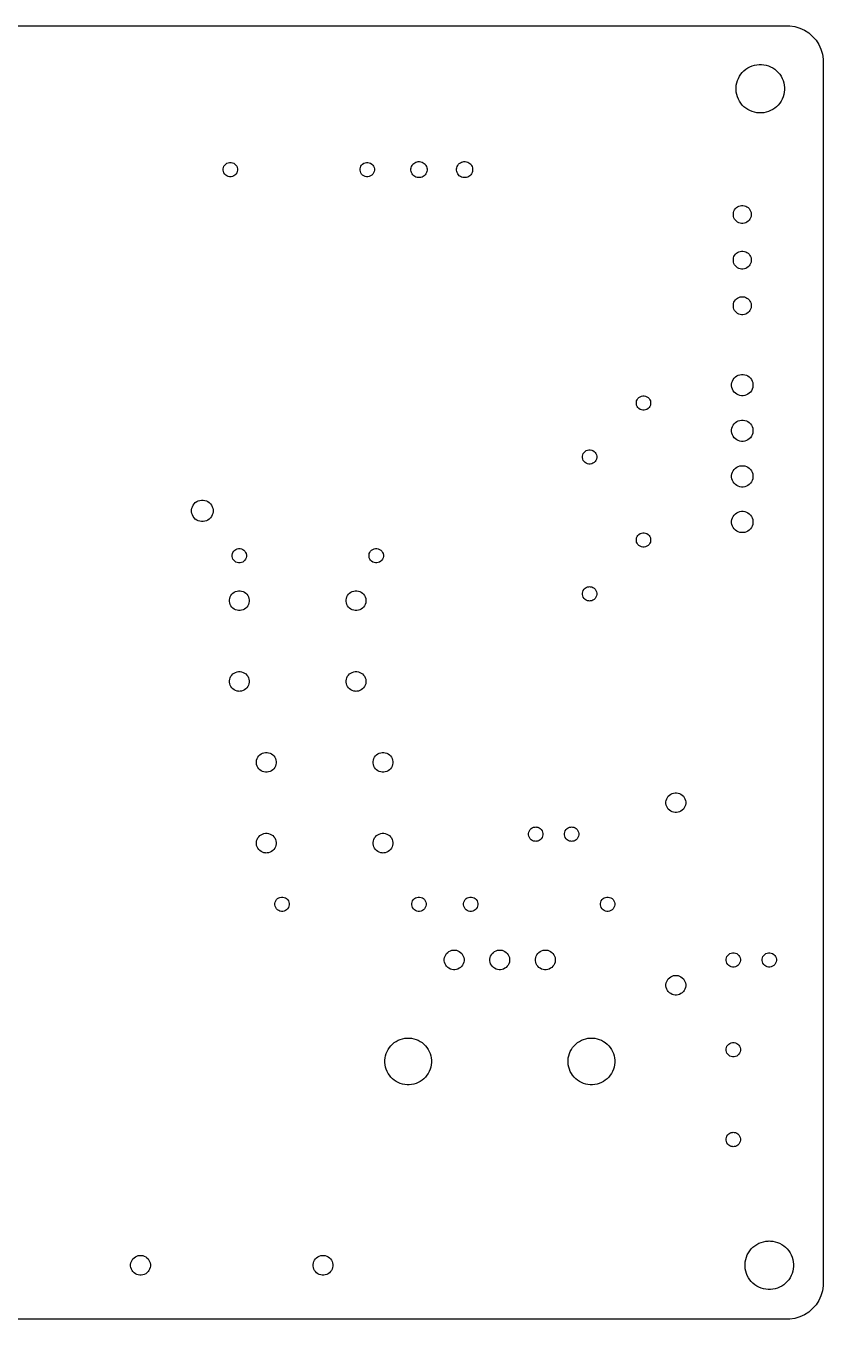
# Model space of a CAD drawing. Header units: millimetres. Extents: x 0 to 90, y 0 to 72.
# Drawn here: x 45.6 to 90, y 0 to 72 of the extents above; entities that cross this region are included whole.
import ezdxf

# ---------------------------------------------------------------- set-up
doc = ezdxf.new("R2010")
doc.units = ezdxf.units.MM
doc.layers.add('CUT', color=1, linetype='CONTINUOUS')

msp = doc.modelspace()

# ---------------------------------------------------------------- linework, layer by layer
at = {"layer": 'CUT'}
msp.add_lwpolyline([(2, 72), (88, 72), (88.1429, 71.9975), (88.4257, 71.9568), (88.6998, 71.8763), (88.9597, 71.7576), (89.2001, 71.6031), (89.416, 71.416), (89.6031, 71.2001), (89.7576, 70.9597), (89.8763, 70.6998), (89.9568, 70.4257), (89.9975, 70.1429), (90, 70), (90, 2), (89.9975, 1.8571), (89.9568, 1.5743), (89.8763, 1.3002), (89.7576, 1.0403), (89.6031, 0.7999), (89.416, 0.584), (89.2001, 0.3969), (88.9597, 0.2424), (88.6998, 0.1237), (88.4257, 0.0432), (88.1429, 0.0025), (88, 0), (2, 0)], dxfattribs=at)
for points in [[(86.5662, 69.8484), (86.6981, 69.8354), (86.828, 69.8095), (86.9548, 69.7711), (87.0772, 69.7204), (87.194, 69.6579), (87.3042, 69.5843), (87.4066, 69.5003), (87.5003, 69.4066), (87.5843, 69.3042), (87.6579, 69.194), (87.7204, 69.0772), (87.7711, 68.9548), (87.8095, 68.828), (87.8354, 68.6981), (87.8484, 68.5662), (87.8484, 68.4338), (87.8354, 68.3019), (87.8095, 68.172), (87.7711, 68.0452), (87.7204, 67.9228), (87.6579, 67.806), (87.5843, 67.6958), (87.5003, 67.5934), (87.4066, 67.4997), (87.3042, 67.4157), (87.194, 67.3421), (87.0772, 67.2796), (86.9548, 67.2289), (86.828, 67.1905), (86.6981, 67.1646), (86.5662, 67.1516), (86.5, 67.15), (86.4338, 67.1516), (86.3019, 67.1646), (86.172, 67.1905), (86.0452, 67.2289), (85.9228, 67.2796), (85.806, 67.3421), (85.6958, 67.4157), (85.5934, 67.4997), (85.4997, 67.5934), (85.4157, 67.6958), (85.3421, 67.806), (85.2796, 67.9228), (85.2289, 68.0452), (85.1905, 68.172), (85.1646, 68.3019), (85.1516, 68.4338), (85.1516, 68.5662), (85.1646, 68.6981), (85.1905, 68.828), (85.2289, 68.9548), (85.2796, 69.0772), (85.3421, 69.194), (85.4157, 69.3042), (85.4997, 69.4066), (85.5934, 69.5003), (85.6958, 69.5843), (85.806, 69.6579), (85.9228, 69.7204), (86.0452, 69.7711), (86.172, 69.8095), (86.3019, 69.8354), (86.4338, 69.8484), (86.5, 69.85)], [(57.0392, 64.3981), (57.1161, 64.3828), (57.1886, 64.3528), (57.2538, 64.3092), (57.3092, 64.2538), (57.3528, 64.1886), (57.3828, 64.1161), (57.3981, 64.0392), (57.3981, 63.9608), (57.3828, 63.8839), (57.3528, 63.8114), (57.3092, 63.7462), (57.2538, 63.6908), (57.1886, 63.6472), (57.1161, 63.6172), (57.0392, 63.6019), (57, 63.6), (56.9608, 63.6019), (56.8839, 63.6172), (56.8114, 63.6472), (56.7462, 63.6908), (56.6908, 63.7462), (56.6472, 63.8114), (56.6172, 63.8839), (56.6019, 63.9608), (56.6019, 64.0392), (56.6172, 64.1161), (56.6472, 64.1886), (56.6908, 64.2538), (56.7462, 64.3092), (56.8114, 64.3528), (56.8839, 64.3828), (56.9608, 64.3981), (57, 64.4)], [(64.6592, 64.3981), (64.7361, 64.3828), (64.8086, 64.3528), (64.8738, 64.3092), (64.9292, 64.2538), (64.9728, 64.1886), (65.0028, 64.1161), (65.0181, 64.0392), (65.0181, 63.9608), (65.0028, 63.8839), (64.9728, 63.8114), (64.9292, 63.7462), (64.8738, 63.6908), (64.8086, 63.6472), (64.7361, 63.6172), (64.6592, 63.6019), (64.62, 63.6), (64.5808, 63.6019), (64.5039, 63.6172), (64.4314, 63.6472), (64.3662, 63.6908), (64.3108, 63.7462), (64.2672, 63.8114), (64.2372, 63.8839), (64.2219, 63.9608), (64.2219, 64.0392), (64.2372, 64.1161), (64.2672, 64.1886), (64.3108, 64.2538), (64.3662, 64.3092), (64.4314, 64.3528), (64.5039, 64.3828), (64.5808, 64.3981), (64.62, 64.4)], [(67.5353, 64.4486), (67.6051, 64.4376), (67.6722, 64.4157), (67.7351, 64.3837), (67.7923, 64.3422), (67.8422, 64.2923), (67.8837, 64.2351), (67.9157, 64.1722), (67.9376, 64.1051), (67.9486, 64.0353), (67.9486, 63.9647), (67.9376, 63.8949), (67.9157, 63.8278), (67.8837, 63.7649), (67.8422, 63.7077), (67.7923, 63.6578), (67.7351, 63.6163), (67.6722, 63.5843), (67.6051, 63.5624), (67.5353, 63.5514), (67.5, 63.55), (67.4647, 63.5514), (67.3949, 63.5624), (67.3278, 63.5843), (67.2649, 63.6163), (67.2077, 63.6578), (67.1578, 63.7077), (67.1163, 63.7649), (67.0843, 63.8278), (67.0624, 63.8949), (67.0514, 63.9647), (67.0514, 64.0353), (67.0624, 64.1051), (67.0843, 64.1722), (67.1163, 64.2351), (67.1578, 64.2923), (67.2077, 64.3422), (67.2649, 64.3837), (67.3278, 64.4157), (67.3949, 64.4376), (67.4647, 64.4486), (67.5, 64.45)], [(70.0753, 64.4486), (70.145, 64.4376), (70.2122, 64.4157), (70.2751, 64.3837), (70.3323, 64.3422), (70.3822, 64.2923), (70.4237, 64.2351), (70.4557, 64.1722), (70.4776, 64.1051), (70.4886, 64.0353), (70.4886, 63.9647), (70.4776, 63.8949), (70.4557, 63.8278), (70.4237, 63.7649), (70.3822, 63.7077), (70.3323, 63.6578), (70.2751, 63.6163), (70.2122, 63.5843), (70.145, 63.5624), (70.0753, 63.5514), (70.04, 63.55), (70.0047, 63.5514), (69.9349, 63.5624), (69.8678, 63.5843), (69.8049, 63.6163), (69.7477, 63.6578), (69.6978, 63.7077), (69.6563, 63.7649), (69.6243, 63.8278), (69.6024, 63.8949), (69.5914, 63.9647), (69.5914, 64.0353), (69.6024, 64.1051), (69.6243, 64.1722), (69.6563, 64.2351), (69.6978, 64.2923), (69.7477, 64.3422), (69.8049, 64.3837), (69.8678, 64.4157), (69.9349, 64.4376), (70.0047, 64.4486), (70.04, 64.45)], [(85.5392, 61.9985), (85.6167, 61.9862), (85.6913, 61.9619), (85.7612, 61.9263), (85.8247, 61.8802), (85.8802, 61.8247), (85.9263, 61.7612), (85.9619, 61.6913), (85.9862, 61.6167), (85.9985, 61.5392), (85.9985, 61.4608), (85.9862, 61.3833), (85.9619, 61.3087), (85.9263, 61.2388), (85.8802, 61.1753), (85.8247, 61.1198), (85.7612, 61.0737), (85.6913, 61.0381), (85.6167, 61.0138), (85.5392, 61.0015), (85.5, 61), (85.4608, 61.0015), (85.3833, 61.0138), (85.3087, 61.0381), (85.2388, 61.0737), (85.1753, 61.1198), (85.1198, 61.1753), (85.0737, 61.2388), (85.0381, 61.3087), (85.0138, 61.3833), (85.0015, 61.4608), (85.0015, 61.5392), (85.0138, 61.6167), (85.0381, 61.6913), (85.0737, 61.7612), (85.1198, 61.8247), (85.1753, 61.8802), (85.2388, 61.9263), (85.3087, 61.9619), (85.3833, 61.9862), (85.4608, 61.9985), (85.5, 62)], [(85.5392, 59.4585), (85.6167, 59.4462), (85.6913, 59.4219), (85.7612, 59.3863), (85.8247, 59.3402), (85.8802, 59.2847), (85.9263, 59.2212), (85.9619, 59.1513), (85.9862, 59.0767), (85.9985, 58.9992), (85.9985, 58.9208), (85.9862, 58.8433), (85.9619, 58.7687), (85.9263, 58.6988), (85.8802, 58.6353), (85.8247, 58.5798), (85.7612, 58.5337), (85.6913, 58.4981), (85.6167, 58.4738), (85.5392, 58.4615), (85.5, 58.46), (85.4608, 58.4615), (85.3833, 58.4738), (85.3087, 58.4981), (85.2388, 58.5337), (85.1753, 58.5798), (85.1198, 58.6353), (85.0737, 58.6988), (85.0381, 58.7687), (85.0138, 58.8433), (85.0015, 58.9208), (85.0015, 58.9992), (85.0138, 59.0767), (85.0381, 59.1513), (85.0737, 59.2212), (85.1198, 59.2847), (85.1753, 59.3402), (85.2388, 59.3863), (85.3087, 59.4219), (85.3833, 59.4462), (85.4608, 59.4585), (85.5, 59.46)], [(85.5392, 56.9185), (85.6167, 56.9062), (85.6913, 56.8819), (85.7612, 56.8463), (85.8247, 56.8002), (85.8802, 56.7447), (85.9263, 56.6812), (85.9619, 56.6113), (85.9862, 56.5367), (85.9985, 56.4592), (85.9985, 56.3808), (85.9862, 56.3033), (85.9619, 56.2287), (85.9263, 56.1588), (85.8802, 56.0953), (85.8247, 56.0398), (85.7612, 55.9937), (85.6913, 55.9581), (85.6167, 55.9338), (85.5392, 55.9215), (85.5, 55.92), (85.4608, 55.9215), (85.3833, 55.9338), (85.3087, 55.9581), (85.2388, 55.9937), (85.1753, 56.0398), (85.1198, 56.0953), (85.0737, 56.1588), (85.0381, 56.2287), (85.0138, 56.3033), (85.0015, 56.3808), (85.0015, 56.4592), (85.0138, 56.5367), (85.0381, 56.6113), (85.0737, 56.6812), (85.1198, 56.7447), (85.1753, 56.8002), (85.2388, 56.8463), (85.3087, 56.8819), (85.3833, 56.9062), (85.4608, 56.9185), (85.5, 56.92)], [(85.5467, 52.5932), (85.6389, 52.5786), (85.7277, 52.5497), (85.8109, 52.5073), (85.8864, 52.4524), (85.9524, 52.3864), (86.0073, 52.3109), (86.0497, 52.2277), (86.0786, 52.1389), (86.0932, 52.0467), (86.0932, 51.9533), (86.0786, 51.8611), (86.0497, 51.7723), (86.0073, 51.6891), (85.9524, 51.6136), (85.8864, 51.5476), (85.8109, 51.4927), (85.7277, 51.4503), (85.6389, 51.4214), (85.5467, 51.4068), (85.5, 51.405), (85.4533, 51.4068), (85.3611, 51.4214), (85.2723, 51.4503), (85.1891, 51.4927), (85.1136, 51.5476), (85.0476, 51.6136), (84.9927, 51.6891), (84.9503, 51.7723), (84.9214, 51.8611), (84.9068, 51.9533), (84.9068, 52.0467), (84.9214, 52.1389), (84.9503, 52.2277), (84.9927, 52.3109), (85.0476, 52.3864), (85.1136, 52.4524), (85.1891, 52.5073), (85.2723, 52.5497), (85.3611, 52.5786), (85.4533, 52.5932), (85.5, 52.595)], [(80.0392, 51.3981), (80.1161, 51.3828), (80.1886, 51.3528), (80.2538, 51.3092), (80.3092, 51.2538), (80.3528, 51.1886), (80.3828, 51.1161), (80.3981, 51.0392), (80.3981, 50.9608), (80.3828, 50.8839), (80.3528, 50.8114), (80.3092, 50.7462), (80.2538, 50.6908), (80.1886, 50.6472), (80.1161, 50.6172), (80.0392, 50.6019), (80, 50.6), (79.9608, 50.6019), (79.8839, 50.6172), (79.8114, 50.6472), (79.7462, 50.6908), (79.6908, 50.7462), (79.6472, 50.8114), (79.6172, 50.8839), (79.6019, 50.9608), (79.6019, 51.0392), (79.6172, 51.1161), (79.6472, 51.1886), (79.6908, 51.2538), (79.7462, 51.3092), (79.8114, 51.3528), (79.8839, 51.3828), (79.9608, 51.3981), (80, 51.4)], [(85.5467, 50.0532), (85.6389, 50.0386), (85.7277, 50.0097), (85.8109, 49.9673), (85.8864, 49.9124), (85.9524, 49.8464), (86.0073, 49.7709), (86.0497, 49.6877), (86.0786, 49.5989), (86.0932, 49.5067), (86.0932, 49.4133), (86.0786, 49.3211), (86.0497, 49.2323), (86.0073, 49.1491), (85.9524, 49.0736), (85.8864, 49.0076), (85.8109, 48.9527), (85.7277, 48.9103), (85.6389, 48.8814), (85.5467, 48.8668), (85.5, 48.865), (85.4533, 48.8668), (85.3611, 48.8814), (85.2723, 48.9103), (85.1891, 48.9527), (85.1136, 49.0076), (85.0476, 49.0736), (84.9927, 49.1491), (84.9503, 49.2323), (84.9214, 49.3211), (84.9068, 49.4133), (84.9068, 49.5067), (84.9214, 49.5989), (84.9503, 49.6877), (84.9927, 49.7709), (85.0476, 49.8464), (85.1136, 49.9124), (85.1891, 49.9673), (85.2723, 50.0097), (85.3611, 50.0386), (85.4533, 50.0532), (85.5, 50.055)], [(77.0392, 48.3981), (77.1161, 48.3828), (77.1886, 48.3528), (77.2538, 48.3092), (77.3092, 48.2538), (77.3528, 48.1886), (77.3828, 48.1161), (77.3981, 48.0392), (77.3981, 47.9608), (77.3828, 47.8839), (77.3528, 47.8114), (77.3092, 47.7462), (77.2538, 47.6908), (77.1886, 47.6472), (77.1161, 47.6172), (77.0392, 47.6019), (77, 47.6), (76.9608, 47.6019), (76.8839, 47.6172), (76.8114, 47.6472), (76.7462, 47.6908), (76.6908, 47.7462), (76.6472, 47.8114), (76.6172, 47.8839), (76.6019, 47.9608), (76.6019, 48.0392), (76.6172, 48.1161), (76.6472, 48.1886), (76.6908, 48.2538), (76.7462, 48.3092), (76.8114, 48.3528), (76.8839, 48.3828), (76.9608, 48.3981), (77, 48.4)], [(85.5467, 47.5132), (85.6389, 47.4986), (85.7277, 47.4697), (85.8109, 47.4273), (85.8864, 47.3724), (85.9524, 47.3064), (86.0073, 47.2309), (86.0497, 47.1477), (86.0786, 47.0589), (86.0932, 46.9667), (86.0932, 46.8733), (86.0786, 46.7811), (86.0497, 46.6923), (86.0073, 46.6091), (85.9524, 46.5336), (85.8864, 46.4676), (85.8109, 46.4127), (85.7277, 46.3703), (85.6389, 46.3414), (85.5467, 46.3268), (85.5, 46.325), (85.4533, 46.3268), (85.3611, 46.3414), (85.2723, 46.3703), (85.1891, 46.4127), (85.1136, 46.4676), (85.0476, 46.5336), (84.9927, 46.6091), (84.9503, 46.6923), (84.9214, 46.7811), (84.9068, 46.8733), (84.9068, 46.9667), (84.9214, 47.0589), (84.9503, 47.1477), (84.9927, 47.2309), (85.0476, 47.3064), (85.1136, 47.3724), (85.1891, 47.4273), (85.2723, 47.4697), (85.3611, 47.4986), (85.4533, 47.5132), (85.5, 47.515)], [(55.4871, 45.5982), (55.5801, 45.5834), (55.6696, 45.5543), (55.7535, 45.5116), (55.8297, 45.4562), (55.8962, 45.3897), (55.9516, 45.3135), (55.9943, 45.2296), (56.0234, 45.1401), (56.0382, 45.0471), (56.0382, 44.9529), (56.0234, 44.8599), (55.9943, 44.7704), (55.9516, 44.6865), (55.8962, 44.6103), (55.8297, 44.5438), (55.7535, 44.4884), (55.6696, 44.4457), (55.5801, 44.4166), (55.4871, 44.4018), (55.44, 44.4), (55.3929, 44.4018), (55.2999, 44.4166), (55.2104, 44.4457), (55.1265, 44.4884), (55.0503, 44.5438), (54.9838, 44.6103), (54.9284, 44.6865), (54.8857, 44.7704), (54.8566, 44.8599), (54.8418, 44.9529), (54.8418, 45.0471), (54.8566, 45.1401), (54.8857, 45.2296), (54.9284, 45.3135), (54.9838, 45.3897), (55.0503, 45.4562), (55.1265, 45.5116), (55.2104, 45.5543), (55.2999, 45.5834), (55.3929, 45.5982), (55.44, 45.6)], [(85.5467, 44.9732), (85.6389, 44.9586), (85.7277, 44.9297), (85.8109, 44.8873), (85.8864, 44.8324), (85.9524, 44.7664), (86.0073, 44.6909), (86.0497, 44.6077), (86.0786, 44.5189), (86.0932, 44.4267), (86.0932, 44.3333), (86.0786, 44.2411), (86.0497, 44.1523), (86.0073, 44.0691), (85.9524, 43.9936), (85.8864, 43.9276), (85.8109, 43.8727), (85.7277, 43.8303), (85.6389, 43.8014), (85.5467, 43.7868), (85.5, 43.785), (85.4533, 43.7868), (85.3611, 43.8014), (85.2723, 43.8303), (85.1891, 43.8727), (85.1136, 43.9276), (85.0476, 43.9936), (84.9927, 44.0691), (84.9503, 44.1523), (84.9214, 44.2411), (84.9068, 44.3333), (84.9068, 44.4267), (84.9214, 44.5189), (84.9503, 44.6077), (84.9927, 44.6909), (85.0476, 44.7664), (85.1136, 44.8324), (85.1891, 44.8873), (85.2723, 44.9297), (85.3611, 44.9586), (85.4533, 44.9732), (85.5, 44.975)], [(80.0392, 43.7781), (80.1161, 43.7628), (80.1886, 43.7328), (80.2538, 43.6892), (80.3092, 43.6338), (80.3528, 43.5686), (80.3828, 43.4961), (80.3981, 43.4192), (80.3981, 43.3408), (80.3828, 43.2639), (80.3528, 43.1914), (80.3092, 43.1262), (80.2538, 43.0708), (80.1886, 43.0272), (80.1161, 42.9972), (80.0392, 42.9819), (80, 42.98), (79.9608, 42.9819), (79.8839, 42.9972), (79.8114, 43.0272), (79.7462, 43.0708), (79.6908, 43.1262), (79.6472, 43.1914), (79.6172, 43.2639), (79.6019, 43.3408), (79.6019, 43.4192), (79.6172, 43.4961), (79.6472, 43.5686), (79.6908, 43.6338), (79.7462, 43.6892), (79.8114, 43.7328), (79.8839, 43.7628), (79.9608, 43.7781), (80, 43.78)], [(57.5392, 42.8981), (57.6161, 42.8828), (57.6886, 42.8528), (57.7538, 42.8092), (57.8092, 42.7538), (57.8528, 42.6886), (57.8828, 42.6161), (57.8981, 42.5392), (57.8981, 42.4608), (57.8828, 42.3839), (57.8528, 42.3114), (57.8092, 42.2462), (57.7538, 42.1908), (57.6886, 42.1472), (57.6161, 42.1172), (57.5392, 42.1019), (57.5, 42.1), (57.4608, 42.1019), (57.3839, 42.1172), (57.3114, 42.1472), (57.2462, 42.1908), (57.1908, 42.2462), (57.1472, 42.3114), (57.1172, 42.3839), (57.1019, 42.4608), (57.1019, 42.5392), (57.1172, 42.6161), (57.1472, 42.6886), (57.1908, 42.7538), (57.2462, 42.8092), (57.3114, 42.8528), (57.3839, 42.8828), (57.4608, 42.8981), (57.5, 42.9)], [(65.1592, 42.8981), (65.2361, 42.8828), (65.3086, 42.8528), (65.3738, 42.8092), (65.4292, 42.7538), (65.4728, 42.6886), (65.5028, 42.6161), (65.5181, 42.5392), (65.5181, 42.4608), (65.5028, 42.3839), (65.4728, 42.3114), (65.4292, 42.2462), (65.3738, 42.1908), (65.3086, 42.1472), (65.2361, 42.1172), (65.1592, 42.1019), (65.12, 42.1), (65.0808, 42.1019), (65.0039, 42.1172), (64.9314, 42.1472), (64.8662, 42.1908), (64.8108, 42.2462), (64.7672, 42.3114), (64.7372, 42.3839), (64.7219, 42.4608), (64.7219, 42.5392), (64.7372, 42.6161), (64.7672, 42.6886), (64.8108, 42.7538), (64.8662, 42.8092), (64.9314, 42.8528), (65.0039, 42.8828), (65.0808, 42.8981), (65.12, 42.9)], [(57.5432, 40.5483), (57.6284, 40.5348), (57.7105, 40.5081), (57.7874, 40.469), (57.8572, 40.4182), (57.9182, 40.3572), (57.969, 40.2874), (58.0081, 40.2105), (58.0348, 40.1284), (58.0483, 40.0432), (58.0483, 39.9568), (58.0348, 39.8716), (58.0081, 39.7895), (57.969, 39.7126), (57.9182, 39.6428), (57.8572, 39.5818), (57.7874, 39.531), (57.7105, 39.4919), (57.6284, 39.4652), (57.5432, 39.4517), (57.5, 39.45), (57.4568, 39.4517), (57.3716, 39.4652), (57.2895, 39.4919), (57.2126, 39.531), (57.1428, 39.5818), (57.0818, 39.6428), (57.031, 39.7126), (56.9919, 39.7895), (56.9652, 39.8716), (56.9517, 39.9568), (56.9517, 40.0432), (56.9652, 40.1284), (56.9919, 40.2105), (57.031, 40.2874), (57.0818, 40.3572), (57.1428, 40.4182), (57.2126, 40.469), (57.2895, 40.5081), (57.3716, 40.5348), (57.4568, 40.5483), (57.5, 40.55)], [(64.0432, 40.5483), (64.1284, 40.5348), (64.2105, 40.5081), (64.2874, 40.469), (64.3572, 40.4182), (64.4182, 40.3572), (64.469, 40.2874), (64.5081, 40.2105), (64.5348, 40.1284), (64.5483, 40.0432), (64.5483, 39.9568), (64.5348, 39.8716), (64.5081, 39.7895), (64.469, 39.7126), (64.4182, 39.6428), (64.3572, 39.5818), (64.2874, 39.531), (64.2105, 39.4919), (64.1284, 39.4652), (64.0432, 39.4517), (64, 39.45), (63.9568, 39.4517), (63.8716, 39.4652), (63.7895, 39.4919), (63.7126, 39.531), (63.6428, 39.5818), (63.5818, 39.6428), (63.531, 39.7126), (63.4919, 39.7895), (63.4652, 39.8716), (63.4517, 39.9568), (63.4517, 40.0432), (63.4652, 40.1284), (63.4919, 40.2105), (63.531, 40.2874), (63.5818, 40.3572), (63.6428, 40.4182), (63.7126, 40.469), (63.7895, 40.5081), (63.8716, 40.5348), (63.9568, 40.5483), (64, 40.55)], [(77.0392, 40.7781), (77.1161, 40.7628), (77.1886, 40.7328), (77.2538, 40.6892), (77.3092, 40.6338), (77.3528, 40.5686), (77.3828, 40.4961), (77.3981, 40.4192), (77.3981, 40.3408), (77.3828, 40.2639), (77.3528, 40.1914), (77.3092, 40.1262), (77.2538, 40.0708), (77.1886, 40.0272), (77.1161, 39.9972), (77.0392, 39.9819), (77, 39.98), (76.9608, 39.9819), (76.8839, 39.9972), (76.8114, 40.0272), (76.7462, 40.0708), (76.6908, 40.1262), (76.6472, 40.1914), (76.6172, 40.2639), (76.6019, 40.3408), (76.6019, 40.4192), (76.6172, 40.4961), (76.6472, 40.5686), (76.6908, 40.6338), (76.7462, 40.6892), (76.8114, 40.7328), (76.8839, 40.7628), (76.9608, 40.7781), (77, 40.78)], [(57.5432, 36.0483), (57.6284, 36.0348), (57.7105, 36.0081), (57.7874, 35.969), (57.8572, 35.9182), (57.9182, 35.8572), (57.969, 35.7874), (58.0081, 35.7105), (58.0348, 35.6284), (58.0483, 35.5432), (58.0483, 35.4568), (58.0348, 35.3716), (58.0081, 35.2895), (57.969, 35.2126), (57.9182, 35.1428), (57.8572, 35.0818), (57.7874, 35.031), (57.7105, 34.9919), (57.6284, 34.9652), (57.5432, 34.9517), (57.5, 34.95), (57.4568, 34.9517), (57.3716, 34.9652), (57.2895, 34.9919), (57.2126, 35.031), (57.1428, 35.0818), (57.0818, 35.1428), (57.031, 35.2126), (56.9919, 35.2895), (56.9652, 35.3716), (56.9517, 35.4568), (56.9517, 35.5432), (56.9652, 35.6284), (56.9919, 35.7105), (57.031, 35.7874), (57.0818, 35.8572), (57.1428, 35.9182), (57.2126, 35.969), (57.2895, 36.0081), (57.3716, 36.0348), (57.4568, 36.0483), (57.5, 36.05)], [(64.0432, 36.0483), (64.1284, 36.0348), (64.2105, 36.0081), (64.2874, 35.969), (64.3572, 35.9182), (64.4182, 35.8572), (64.469, 35.7874), (64.5081, 35.7105), (64.5348, 35.6284), (64.5483, 35.5432), (64.5483, 35.4568), (64.5348, 35.3716), (64.5081, 35.2895), (64.469, 35.2126), (64.4182, 35.1428), (64.3572, 35.0818), (64.2874, 35.031), (64.2105, 34.9919), (64.1284, 34.9652), (64.0432, 34.9517), (64, 34.95), (63.9568, 34.9517), (63.8716, 34.9652), (63.7895, 34.9919), (63.7126, 35.031), (63.6428, 35.0818), (63.5818, 35.1428), (63.531, 35.2126), (63.4919, 35.2895), (63.4652, 35.3716), (63.4517, 35.4568), (63.4517, 35.5432), (63.4652, 35.6284), (63.4919, 35.7105), (63.531, 35.7874), (63.5818, 35.8572), (63.6428, 35.9182), (63.7126, 35.969), (63.7895, 36.0081), (63.8716, 36.0348), (63.9568, 36.0483), (64, 36.05)], [(59.0432, 31.5483), (59.1284, 31.5348), (59.2105, 31.5081), (59.2874, 31.469), (59.3572, 31.4182), (59.4182, 31.3572), (59.469, 31.2874), (59.5081, 31.2105), (59.5348, 31.1284), (59.5483, 31.0432), (59.5483, 30.9568), (59.5348, 30.8716), (59.5081, 30.7895), (59.469, 30.7126), (59.4182, 30.6428), (59.3572, 30.5818), (59.2874, 30.531), (59.2105, 30.4919), (59.1284, 30.4652), (59.0432, 30.4517), (59, 30.45), (58.9568, 30.4517), (58.8716, 30.4652), (58.7895, 30.4919), (58.7126, 30.531), (58.6428, 30.5818), (58.5818, 30.6428), (58.531, 30.7126), (58.4919, 30.7895), (58.4652, 30.8716), (58.4517, 30.9568), (58.4517, 31.0432), (58.4652, 31.1284), (58.4919, 31.2105), (58.531, 31.2874), (58.5818, 31.3572), (58.6428, 31.4182), (58.7126, 31.469), (58.7895, 31.5081), (58.8716, 31.5348), (58.9568, 31.5483), (59, 31.55)], [(65.5432, 31.5483), (65.6284, 31.5348), (65.7105, 31.5081), (65.7874, 31.469), (65.8572, 31.4182), (65.9182, 31.3572), (65.969, 31.2874), (66.0081, 31.2105), (66.0348, 31.1284), (66.0483, 31.0432), (66.0483, 30.9568), (66.0348, 30.8716), (66.0081, 30.7895), (65.969, 30.7126), (65.9182, 30.6428), (65.8572, 30.5818), (65.7874, 30.531), (65.7105, 30.4919), (65.6284, 30.4652), (65.5432, 30.4517), (65.5, 30.45), (65.4568, 30.4517), (65.3716, 30.4652), (65.2895, 30.4919), (65.2126, 30.531), (65.1428, 30.5818), (65.0818, 30.6428), (65.031, 30.7126), (64.9919, 30.7895), (64.9652, 30.8716), (64.9517, 30.9568), (64.9517, 31.0432), (64.9652, 31.1284), (64.9919, 31.2105), (65.031, 31.2874), (65.0818, 31.3572), (65.1428, 31.4182), (65.2126, 31.469), (65.2895, 31.5081), (65.3716, 31.5348), (65.4568, 31.5483), (65.5, 31.55)], [(81.8432, 29.2983), (81.9284, 29.2848), (82.0105, 29.2581), (82.0874, 29.219), (82.1572, 29.1682), (82.2182, 29.1072), (82.269, 29.0374), (82.3081, 28.9605), (82.3348, 28.8784), (82.3483, 28.7932), (82.3483, 28.7068), (82.3348, 28.6216), (82.3081, 28.5395), (82.269, 28.4626), (82.2182, 28.3928), (82.1572, 28.3318), (82.0874, 28.281), (82.0105, 28.2419), (81.9284, 28.2152), (81.8432, 28.2017), (81.8, 28.2), (81.7568, 28.2017), (81.6716, 28.2152), (81.5895, 28.2419), (81.5126, 28.281), (81.4428, 28.3318), (81.3818, 28.3928), (81.331, 28.4626), (81.2919, 28.5395), (81.2652, 28.6216), (81.2517, 28.7068), (81.2517, 28.7932), (81.2652, 28.8784), (81.2919, 28.9605), (81.331, 29.0374), (81.3818, 29.1072), (81.4428, 29.1682), (81.5126, 29.219), (81.5895, 29.2581), (81.6716, 29.2848), (81.7568, 29.2983), (81.8, 29.3)], [(74.0392, 27.3981), (74.1161, 27.3828), (74.1886, 27.3528), (74.2538, 27.3092), (74.3092, 27.2538), (74.3528, 27.1886), (74.3828, 27.1161), (74.3981, 27.0392), (74.3981, 26.9608), (74.3828, 26.8839), (74.3528, 26.8114), (74.3092, 26.7462), (74.2538, 26.6908), (74.1886, 26.6472), (74.1161, 26.6172), (74.0392, 26.6019), (74, 26.6), (73.9608, 26.6019), (73.8839, 26.6172), (73.8114, 26.6472), (73.7462, 26.6908), (73.6908, 26.7462), (73.6472, 26.8114), (73.6172, 26.8839), (73.6019, 26.9608), (73.6019, 27.0392), (73.6172, 27.1161), (73.6472, 27.1886), (73.6908, 27.2538), (73.7462, 27.3092), (73.8114, 27.3528), (73.8839, 27.3828), (73.9608, 27.3981), (74, 27.4)], [(76.0392, 27.3981), (76.1161, 27.3828), (76.1886, 27.3528), (76.2538, 27.3092), (76.3092, 27.2538), (76.3528, 27.1886), (76.3828, 27.1161), (76.3981, 27.0392), (76.3981, 26.9608), (76.3828, 26.8839), (76.3528, 26.8114), (76.3092, 26.7462), (76.2538, 26.6908), (76.1886, 26.6472), (76.1161, 26.6172), (76.0392, 26.6019), (76, 26.6), (75.9608, 26.6019), (75.8839, 26.6172), (75.8114, 26.6472), (75.7462, 26.6908), (75.6908, 26.7462), (75.6472, 26.8114), (75.6172, 26.8839), (75.6019, 26.9608), (75.6019, 27.0392), (75.6172, 27.1161), (75.6472, 27.1886), (75.6908, 27.2538), (75.7462, 27.3092), (75.8114, 27.3528), (75.8839, 27.3828), (75.9608, 27.3981), (76, 27.4)], [(59.0432, 27.0483), (59.1284, 27.0348), (59.2105, 27.0081), (59.2874, 26.969), (59.3572, 26.9182), (59.4182, 26.8572), (59.469, 26.7874), (59.5081, 26.7105), (59.5348, 26.6284), (59.5483, 26.5432), (59.5483, 26.4568), (59.5348, 26.3716), (59.5081, 26.2895), (59.469, 26.2126), (59.4182, 26.1428), (59.3572, 26.0818), (59.2874, 26.031), (59.2105, 25.9919), (59.1284, 25.9652), (59.0432, 25.9517), (59, 25.95), (58.9568, 25.9517), (58.8716, 25.9652), (58.7895, 25.9919), (58.7126, 26.031), (58.6428, 26.0818), (58.5818, 26.1428), (58.531, 26.2126), (58.4919, 26.2895), (58.4652, 26.3716), (58.4517, 26.4568), (58.4517, 26.5432), (58.4652, 26.6284), (58.4919, 26.7105), (58.531, 26.7874), (58.5818, 26.8572), (58.6428, 26.9182), (58.7126, 26.969), (58.7895, 27.0081), (58.8716, 27.0348), (58.9568, 27.0483), (59, 27.05)], [(65.5432, 27.0483), (65.6284, 27.0348), (65.7105, 27.0081), (65.7874, 26.969), (65.8572, 26.9182), (65.9182, 26.8572), (65.969, 26.7874), (66.0081, 26.7105), (66.0348, 26.6284), (66.0483, 26.5432), (66.0483, 26.4568), (66.0348, 26.3716), (66.0081, 26.2895), (65.969, 26.2126), (65.9182, 26.1428), (65.8572, 26.0818), (65.7874, 26.031), (65.7105, 25.9919), (65.6284, 25.9652), (65.5432, 25.9517), (65.5, 25.95), (65.4568, 25.9517), (65.3716, 25.9652), (65.2895, 25.9919), (65.2126, 26.031), (65.1428, 26.0818), (65.0818, 26.1428), (65.031, 26.2126), (64.9919, 26.2895), (64.9652, 26.3716), (64.9517, 26.4568), (64.9517, 26.5432), (64.9652, 26.6284), (64.9919, 26.7105), (65.031, 26.7874), (65.0818, 26.8572), (65.1428, 26.9182), (65.2126, 26.969), (65.2895, 27.0081), (65.3716, 27.0348), (65.4568, 27.0483), (65.5, 27.05)], [(59.9192, 23.4981), (59.9961, 23.4828), (60.0686, 23.4528), (60.1338, 23.4092), (60.1892, 23.3538), (60.2328, 23.2886), (60.2628, 23.2161), (60.2781, 23.1392), (60.2781, 23.0608), (60.2628, 22.9839), (60.2328, 22.9114), (60.1892, 22.8462), (60.1338, 22.7908), (60.0686, 22.7472), (59.9961, 22.7172), (59.9192, 22.7019), (59.88, 22.7), (59.8408, 22.7019), (59.7639, 22.7172), (59.6914, 22.7472), (59.6262, 22.7908), (59.5708, 22.8462), (59.5272, 22.9114), (59.4972, 22.9839), (59.4819, 23.0608), (59.4819, 23.1392), (59.4972, 23.2161), (59.5272, 23.2886), (59.5708, 23.3538), (59.6262, 23.4092), (59.6914, 23.4528), (59.7639, 23.4828), (59.8408, 23.4981), (59.88, 23.5)], [(67.5392, 23.4981), (67.6161, 23.4828), (67.6886, 23.4528), (67.7538, 23.4092), (67.8092, 23.3538), (67.8528, 23.2886), (67.8828, 23.2161), (67.8981, 23.1392), (67.8981, 23.0608), (67.8828, 22.9839), (67.8528, 22.9114), (67.8092, 22.8462), (67.7538, 22.7908), (67.6886, 22.7472), (67.6161, 22.7172), (67.5392, 22.7019), (67.5, 22.7), (67.4608, 22.7019), (67.3839, 22.7172), (67.3114, 22.7472), (67.2462, 22.7908), (67.1908, 22.8462), (67.1472, 22.9114), (67.1172, 22.9839), (67.1019, 23.0608), (67.1019, 23.1392), (67.1172, 23.2161), (67.1472, 23.2886), (67.1908, 23.3538), (67.2462, 23.4092), (67.3114, 23.4528), (67.3839, 23.4828), (67.4608, 23.4981), (67.5, 23.5)], [(70.4192, 23.4981), (70.4961, 23.4828), (70.5686, 23.4528), (70.6338, 23.4092), (70.6892, 23.3538), (70.7328, 23.2886), (70.7628, 23.2161), (70.7781, 23.1392), (70.7781, 23.0608), (70.7628, 22.9839), (70.7328, 22.9114), (70.6892, 22.8462), (70.6338, 22.7908), (70.5686, 22.7472), (70.4961, 22.7172), (70.4192, 22.7019), (70.38, 22.7), (70.3408, 22.7019), (70.2639, 22.7172), (70.1914, 22.7472), (70.1262, 22.7908), (70.0708, 22.8462), (70.0272, 22.9114), (69.9972, 22.9839), (69.9819, 23.0608), (69.9819, 23.1392), (69.9972, 23.2161), (70.0272, 23.2886), (70.0708, 23.3538), (70.1262, 23.4092), (70.1914, 23.4528), (70.2639, 23.4828), (70.3408, 23.4981), (70.38, 23.5)], [(78.0392, 23.4981), (78.1161, 23.4828), (78.1886, 23.4528), (78.2538, 23.4092), (78.3092, 23.3538), (78.3528, 23.2886), (78.3828, 23.2161), (78.3981, 23.1392), (78.3981, 23.0608), (78.3828, 22.9839), (78.3528, 22.9114), (78.3092, 22.8462), (78.2538, 22.7908), (78.1886, 22.7472), (78.1161, 22.7172), (78.0392, 22.7019), (78, 22.7), (77.9608, 22.7019), (77.8839, 22.7172), (77.8114, 22.7472), (77.7462, 22.7908), (77.6908, 22.8462), (77.6472, 22.9114), (77.6172, 22.9839), (77.6019, 23.0608), (77.6019, 23.1392), (77.6172, 23.2161), (77.6472, 23.2886), (77.6908, 23.3538), (77.7462, 23.4092), (77.8114, 23.4528), (77.8839, 23.4828), (77.9608, 23.4981), (78, 23.5)], [(69.5032, 20.5483), (69.5884, 20.5348), (69.6705, 20.5081), (69.7474, 20.469), (69.8172, 20.4182), (69.8782, 20.3572), (69.929, 20.2874), (69.9681, 20.2105), (69.9948, 20.1284), (70.0083, 20.0432), (70.0083, 19.9568), (69.9948, 19.8716), (69.9681, 19.7895), (69.929, 19.7126), (69.8782, 19.6428), (69.8172, 19.5818), (69.7474, 19.531), (69.6705, 19.4919), (69.5884, 19.4652), (69.5032, 19.4517), (69.46, 19.45), (69.4168, 19.4517), (69.3316, 19.4652), (69.2495, 19.4919), (69.1726, 19.531), (69.1028, 19.5818), (69.0418, 19.6428), (68.991, 19.7126), (68.9519, 19.7895), (68.9252, 19.8716), (68.9117, 19.9568), (68.9117, 20.0432), (68.9252, 20.1284), (68.9519, 20.2105), (68.991, 20.2874), (69.0418, 20.3572), (69.1028, 20.4182), (69.1726, 20.469), (69.2495, 20.5081), (69.3316, 20.5348), (69.4168, 20.5483), (69.46, 20.55)], [(72.0432, 20.5483), (72.1284, 20.5348), (72.2105, 20.5081), (72.2874, 20.469), (72.3572, 20.4182), (72.4182, 20.3572), (72.469, 20.2874), (72.5081, 20.2105), (72.5348, 20.1284), (72.5483, 20.0432), (72.5483, 19.9568), (72.5348, 19.8716), (72.5081, 19.7895), (72.469, 19.7126), (72.4182, 19.6428), (72.3572, 19.5818), (72.2874, 19.531), (72.2105, 19.4919), (72.1284, 19.4652), (72.0432, 19.4517), (72, 19.45), (71.9568, 19.4517), (71.8716, 19.4652), (71.7895, 19.4919), (71.7126, 19.531), (71.6428, 19.5818), (71.5818, 19.6428), (71.531, 19.7126), (71.4919, 19.7895), (71.4652, 19.8716), (71.4517, 19.9568), (71.4517, 20.0432), (71.4652, 20.1284), (71.4919, 20.2105), (71.531, 20.2874), (71.5818, 20.3572), (71.6428, 20.4182), (71.7126, 20.469), (71.7895, 20.5081), (71.8716, 20.5348), (71.9568, 20.5483), (72, 20.55)], [(74.5832, 20.5483), (74.6684, 20.5348), (74.7505, 20.5081), (74.8274, 20.469), (74.8972, 20.4182), (74.9582, 20.3572), (75.009, 20.2874), (75.0481, 20.2105), (75.0748, 20.1284), (75.0883, 20.0432), (75.0883, 19.9568), (75.0748, 19.8716), (75.0481, 19.7895), (75.009, 19.7126), (74.9582, 19.6428), (74.8972, 19.5818), (74.8274, 19.531), (74.7505, 19.4919), (74.6684, 19.4652), (74.5832, 19.4517), (74.54, 19.45), (74.4968, 19.4517), (74.4116, 19.4652), (74.3295, 19.4919), (74.2526, 19.531), (74.1828, 19.5818), (74.1218, 19.6428), (74.071, 19.7126), (74.0319, 19.7895), (74.0052, 19.8716), (73.9917, 19.9568), (73.9917, 20.0432), (74.0052, 20.1284), (74.0319, 20.2105), (74.071, 20.2874), (74.1218, 20.3572), (74.1828, 20.4182), (74.2526, 20.469), (74.3295, 20.5081), (74.4116, 20.5348), (74.4968, 20.5483), (74.54, 20.55)], [(85.0392, 20.3981), (85.1161, 20.3828), (85.1886, 20.3528), (85.2538, 20.3092), (85.3092, 20.2538), (85.3528, 20.1886), (85.3828, 20.1161), (85.3981, 20.0392), (85.3981, 19.9608), (85.3828, 19.8839), (85.3528, 19.8114), (85.3092, 19.7462), (85.2538, 19.6908), (85.1886, 19.6472), (85.1161, 19.6172), (85.0392, 19.6019), (85, 19.6), (84.9608, 19.6019), (84.8839, 19.6172), (84.8114, 19.6472), (84.7462, 19.6908), (84.6908, 19.7462), (84.6472, 19.8114), (84.6172, 19.8839), (84.6019, 19.9608), (84.6019, 20.0392), (84.6172, 20.1161), (84.6472, 20.1886), (84.6908, 20.2538), (84.7462, 20.3092), (84.8114, 20.3528), (84.8839, 20.3828), (84.9608, 20.3981), (85, 20.4)], [(87.0392, 20.3981), (87.1161, 20.3828), (87.1886, 20.3528), (87.2538, 20.3092), (87.3092, 20.2538), (87.3528, 20.1886), (87.3828, 20.1161), (87.3981, 20.0392), (87.3981, 19.9608), (87.3828, 19.8839), (87.3528, 19.8114), (87.3092, 19.7462), (87.2538, 19.6908), (87.1886, 19.6472), (87.1161, 19.6172), (87.0392, 19.6019), (87, 19.6), (86.9608, 19.6019), (86.8839, 19.6172), (86.8114, 19.6472), (86.7462, 19.6908), (86.6908, 19.7462), (86.6472, 19.8114), (86.6172, 19.8839), (86.6019, 19.9608), (86.6019, 20.0392), (86.6172, 20.1161), (86.6472, 20.1886), (86.6908, 20.2538), (86.7462, 20.3092), (86.8114, 20.3528), (86.8839, 20.3828), (86.9608, 20.3981), (87, 20.4)], [(81.8432, 19.1383), (81.9284, 19.1248), (82.0105, 19.0981), (82.0874, 19.059), (82.1572, 19.0082), (82.2182, 18.9472), (82.269, 18.8774), (82.3081, 18.8005), (82.3348, 18.7184), (82.3483, 18.6332), (82.3483, 18.5468), (82.3348, 18.4616), (82.3081, 18.3795), (82.269, 18.3026), (82.2182, 18.2328), (82.1572, 18.1718), (82.0874, 18.121), (82.0105, 18.0819), (81.9284, 18.0552), (81.8432, 18.0417), (81.8, 18.04), (81.7568, 18.0417), (81.6716, 18.0552), (81.5895, 18.0819), (81.5126, 18.121), (81.4428, 18.1718), (81.3818, 18.2328), (81.331, 18.3026), (81.2919, 18.3795), (81.2652, 18.4616), (81.2517, 18.5468), (81.2517, 18.6332), (81.2652, 18.7184), (81.2919, 18.8005), (81.331, 18.8774), (81.3818, 18.9472), (81.4428, 19.0082), (81.5126, 19.059), (81.5895, 19.0981), (81.6716, 19.1248), (81.7568, 19.1383), (81.8, 19.14)], [(66.9638, 15.6484), (67.0908, 15.6359), (67.2159, 15.611), (67.338, 15.574), (67.4558, 15.5252), (67.5683, 15.465), (67.6744, 15.3942), (67.773, 15.3132), (67.8632, 15.223), (67.9442, 15.1244), (68.015, 15.0183), (68.0752, 14.9058), (68.124, 14.788), (68.161, 14.6659), (68.1859, 14.5408), (68.1984, 14.4138), (68.1984, 14.2862), (68.1859, 14.1592), (68.161, 14.0341), (68.124, 13.912), (68.0752, 13.7942), (68.015, 13.6817), (67.9442, 13.5756), (67.8632, 13.477), (67.773, 13.3868), (67.6744, 13.3058), (67.5683, 13.235), (67.4558, 13.1748), (67.338, 13.126), (67.2159, 13.089), (67.0908, 13.0641), (66.9638, 13.0516), (66.9, 13.05), (66.8362, 13.0516), (66.7092, 13.0641), (66.5841, 13.089), (66.462, 13.126), (66.3442, 13.1748), (66.2317, 13.235), (66.1256, 13.3058), (66.027, 13.3868), (65.9368, 13.477), (65.8558, 13.5756), (65.785, 13.6817), (65.7248, 13.7942), (65.676, 13.912), (65.639, 14.0341), (65.6141, 14.1592), (65.6016, 14.2862), (65.6016, 14.4138), (65.6141, 14.5408), (65.639, 14.6659), (65.676, 14.788), (65.7248, 14.9058), (65.785, 15.0183), (65.8558, 15.1244), (65.9368, 15.223), (66.027, 15.3132), (66.1256, 15.3942), (66.2317, 15.465), (66.3442, 15.5252), (66.462, 15.574), (66.5841, 15.611), (66.7092, 15.6359), (66.8362, 15.6484), (66.9, 15.65)], [(77.1638, 15.6484), (77.2908, 15.6359), (77.4159, 15.611), (77.538, 15.574), (77.6558, 15.5252), (77.7683, 15.465), (77.8744, 15.3942), (77.973, 15.3132), (78.0632, 15.223), (78.1442, 15.1244), (78.215, 15.0183), (78.2752, 14.9058), (78.324, 14.788), (78.361, 14.6659), (78.3859, 14.5408), (78.3984, 14.4138), (78.3984, 14.2862), (78.3859, 14.1592), (78.361, 14.0341), (78.324, 13.912), (78.2752, 13.7942), (78.215, 13.6817), (78.1442, 13.5756), (78.0632, 13.477), (77.973, 13.3868), (77.8744, 13.3058), (77.7683, 13.235), (77.6558, 13.1748), (77.538, 13.126), (77.4159, 13.089), (77.2908, 13.0641), (77.1638, 13.0516), (77.1, 13.05), (77.0362, 13.0516), (76.9092, 13.0641), (76.7841, 13.089), (76.662, 13.126), (76.5442, 13.1748), (76.4317, 13.235), (76.3256, 13.3058), (76.227, 13.3868), (76.1368, 13.477), (76.0558, 13.5756), (75.985, 13.6817), (75.9248, 13.7942), (75.876, 13.912), (75.839, 14.0341), (75.8141, 14.1592), (75.8016, 14.2862), (75.8016, 14.4138), (75.8141, 14.5408), (75.839, 14.6659), (75.876, 14.788), (75.9248, 14.9058), (75.985, 15.0183), (76.0558, 15.1244), (76.1368, 15.223), (76.227, 15.3132), (76.3256, 15.3942), (76.4317, 15.465), (76.5442, 15.5252), (76.662, 15.574), (76.7841, 15.611), (76.9092, 15.6359), (77.0362, 15.6484), (77.1, 15.65)], [(85.0392, 15.3981), (85.1161, 15.3828), (85.1886, 15.3528), (85.2538, 15.3092), (85.3092, 15.2538), (85.3528, 15.1886), (85.3828, 15.1161), (85.3981, 15.0392), (85.3981, 14.9608), (85.3828, 14.8839), (85.3528, 14.8114), (85.3092, 14.7462), (85.2538, 14.6908), (85.1886, 14.6472), (85.1161, 14.6172), (85.0392, 14.6019), (85, 14.6), (84.9608, 14.6019), (84.8839, 14.6172), (84.8114, 14.6472), (84.7462, 14.6908), (84.6908, 14.7462), (84.6472, 14.8114), (84.6172, 14.8839), (84.6019, 14.9608), (84.6019, 15.0392), (84.6172, 15.1161), (84.6472, 15.1886), (84.6908, 15.2538), (84.7462, 15.3092), (84.8114, 15.3528), (84.8839, 15.3828), (84.9608, 15.3981), (85, 15.4)], [(85.0392, 10.3981), (85.1161, 10.3828), (85.1886, 10.3528), (85.2538, 10.3092), (85.3092, 10.2538), (85.3528, 10.1886), (85.3828, 10.1161), (85.3981, 10.0392), (85.3981, 9.9608), (85.3828, 9.8839), (85.3528, 9.8114), (85.3092, 9.7462), (85.2538, 9.6908), (85.1886, 9.6472), (85.1161, 9.6172), (85.0392, 9.6019), (85, 9.6), (84.9608, 9.6019), (84.8839, 9.6172), (84.8114, 9.6472), (84.7462, 9.6908), (84.6908, 9.7462), (84.6472, 9.8114), (84.6172, 9.8839), (84.6019, 9.9608), (84.6019, 10.0392), (84.6172, 10.1161), (84.6472, 10.1886), (84.6908, 10.2538), (84.7462, 10.3092), (84.8114, 10.3528), (84.8839, 10.3828), (84.9608, 10.3981), (85, 10.4)], [(87.0662, 4.3484), (87.1981, 4.3354), (87.328, 4.3095), (87.4548, 4.2711), (87.5772, 4.2204), (87.694, 4.1579), (87.8042, 4.0843), (87.9066, 4.0003), (88.0003, 3.9066), (88.0843, 3.8042), (88.1579, 3.694), (88.2204, 3.5772), (88.2711, 3.4548), (88.3095, 3.328), (88.3354, 3.1981), (88.3484, 3.0662), (88.3484, 2.9338), (88.3354, 2.8019), (88.3095, 2.672), (88.2711, 2.5452), (88.2204, 2.4228), (88.1579, 2.306), (88.0843, 2.1958), (88.0003, 2.0934), (87.9066, 1.9997), (87.8042, 1.9157), (87.694, 1.8421), (87.5772, 1.7796), (87.4548, 1.7289), (87.328, 1.6905), (87.1981, 1.6646), (87.0662, 1.6516), (87, 1.65), (86.9338, 1.6516), (86.8019, 1.6646), (86.672, 1.6905), (86.5452, 1.7289), (86.4228, 1.7796), (86.306, 1.8421), (86.1958, 1.9157), (86.0934, 1.9997), (85.9997, 2.0934), (85.9157, 2.1958), (85.8421, 2.306), (85.7796, 2.4228), (85.7289, 2.5452), (85.6905, 2.672), (85.6646, 2.8019), (85.6516, 2.9338), (85.6516, 3.0662), (85.6646, 3.1981), (85.6905, 3.328), (85.7289, 3.4548), (85.7796, 3.5772), (85.8421, 3.694), (85.9157, 3.8042), (85.9997, 3.9066), (86.0934, 4.0003), (86.1958, 4.0843), (86.306, 4.1579), (86.4228, 4.2204), (86.5452, 4.2711), (86.672, 4.3095), (86.8019, 4.3354), (86.9338, 4.3484), (87, 4.35)], [(52.0432, 3.5483), (52.1284, 3.5348), (52.2105, 3.5081), (52.2874, 3.469), (52.3572, 3.4182), (52.4182, 3.3572), (52.469, 3.2874), (52.5081, 3.2105), (52.5348, 3.1284), (52.5483, 3.0432), (52.5483, 2.9568), (52.5348, 2.8716), (52.5081, 2.7895), (52.469, 2.7126), (52.4182, 2.6428), (52.3572, 2.5818), (52.2874, 2.531), (52.2105, 2.4919), (52.1284, 2.4652), (52.0432, 2.4517), (52, 2.45), (51.9568, 2.4517), (51.8716, 2.4652), (51.7895, 2.4919), (51.7126, 2.531), (51.6428, 2.5818), (51.5818, 2.6428), (51.531, 2.7126), (51.4919, 2.7895), (51.4652, 2.8716), (51.4517, 2.9568), (51.4517, 3.0432), (51.4652, 3.1284), (51.4919, 3.2105), (51.531, 3.2874), (51.5818, 3.3572), (51.6428, 3.4182), (51.7126, 3.469), (51.7895, 3.5081), (51.8716, 3.5348), (51.9568, 3.5483), (52, 3.55)], [(62.2032, 3.5483), (62.2884, 3.5348), (62.3705, 3.5081), (62.4474, 3.469), (62.5172, 3.4182), (62.5782, 3.3572), (62.629, 3.2874), (62.6681, 3.2105), (62.6948, 3.1284), (62.7083, 3.0432), (62.7083, 2.9568), (62.6948, 2.8716), (62.6681, 2.7895), (62.629, 2.7126), (62.5782, 2.6428), (62.5172, 2.5818), (62.4474, 2.531), (62.3705, 2.4919), (62.2884, 2.4652), (62.2032, 2.4517), (62.16, 2.45), (62.1168, 2.4517), (62.0316, 2.4652), (61.9495, 2.4919), (61.8726, 2.531), (61.8028, 2.5818), (61.7418, 2.6428), (61.691, 2.7126), (61.6519, 2.7895), (61.6252, 2.8716), (61.6117, 2.9568), (61.6117, 3.0432), (61.6252, 3.1284), (61.6519, 3.2105), (61.691, 3.2874), (61.7418, 3.3572), (61.8028, 3.4182), (61.8726, 3.469), (61.9495, 3.5081), (62.0316, 3.5348), (62.1168, 3.5483), (62.16, 3.55)]]:
    msp.add_lwpolyline(points, close=True, dxfattribs=at)

doc.saveas('drawing.dxf')
